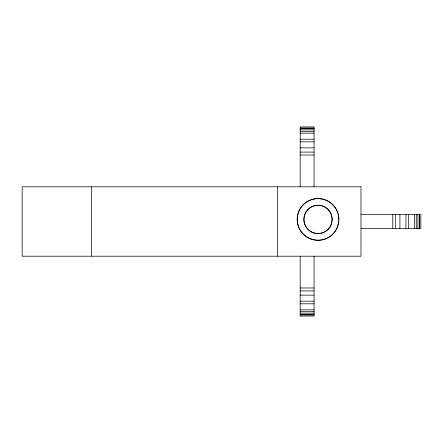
<?xml version="1.0" encoding="UTF-8"?>
<svg xmlns="http://www.w3.org/2000/svg" width="443" height="443" viewBox="0 0 443 443"><rect width="100%" height="100%" fill="white"/><g stroke="black" fill="none" stroke-linecap="round" stroke-linejoin="round"><path stroke-width="0.66" d="M331.652 223.084L332.134 219.423L331.652 215.769A14.132 14.132 0 0 0 309.895 207.85A14.132 14.132 0 0 0 309.895 230.997A14.132 14.132 0 0 0 331.652 223.084L332.211 219.423L331.729 215.769A14.132 14.132 0 0 0 309.978 207.85A14.132 14.132 0 0 0 309.978 230.997A14.132 14.132 0 0 0 331.729 223.084M300.182 128.127L314.065 128.127M300.182 128.221L314.065 128.221M300.182 129.877L314.065 129.877M300.182 131.516L314.065 131.516M300.182 133.16L314.065 133.16M300.182 139.196L314.065 139.196M300.182 141.838L314.065 141.838M300.182 147.862L314.065 147.862M300.182 152.087L314.065 152.087M300.182 155.022L314.065 155.022M360.984 214.562L420.85 214.562L420.85 228.438L360.984 228.438M300.182 287.978L314.065 287.978M300.182 290.913L314.065 290.913M300.182 295.138L314.065 295.138M300.182 301.162L314.065 301.162M300.182 303.804L314.065 303.804M300.182 309.84L314.065 309.84M300.182 311.484L314.065 311.484M300.182 313.123L314.065 313.123M300.182 314.779L314.065 314.779M300.182 314.873L314.065 314.873M419.654 214.562L419.654 228.438M419.56 214.562L419.56 228.438M417.904 214.562L417.904 228.438M416.265 214.562L416.265 228.438M414.62 214.562L414.62 228.438M408.584 214.562L408.584 228.438M405.943 214.562L405.943 228.438M399.913 214.562L399.913 228.438M395.693 214.562L395.693 228.438M392.758 214.562L392.758 228.438M314.065 186.796L314.065 126.931L300.182 126.931L300.182 186.796M314.065 256.204L314.065 316.069L300.182 316.069L300.182 256.204M277.49 186.796L277.49 256.204M91.563 186.796L91.563 256.204M338.779 220.791A20.821 20.821 0 0 1 308.788 238.096A20.821 20.821 0 0 1 304.275 203.763A20.821 20.821 0 0 1 337.721 212.734M337.926 213.376A20.821 20.821 0 0 1 338.823 219.423M360.984 186.796L22.15 186.796L22.15 256.204L360.984 256.204L360.984 186.796M304.352 235.078A20.821 20.821 0 0 0 338.507 223.488A20.821 20.821 0 0 0 311.396 199.704A20.821 20.821 0 0 0 304.352 235.078"/></g></svg>
